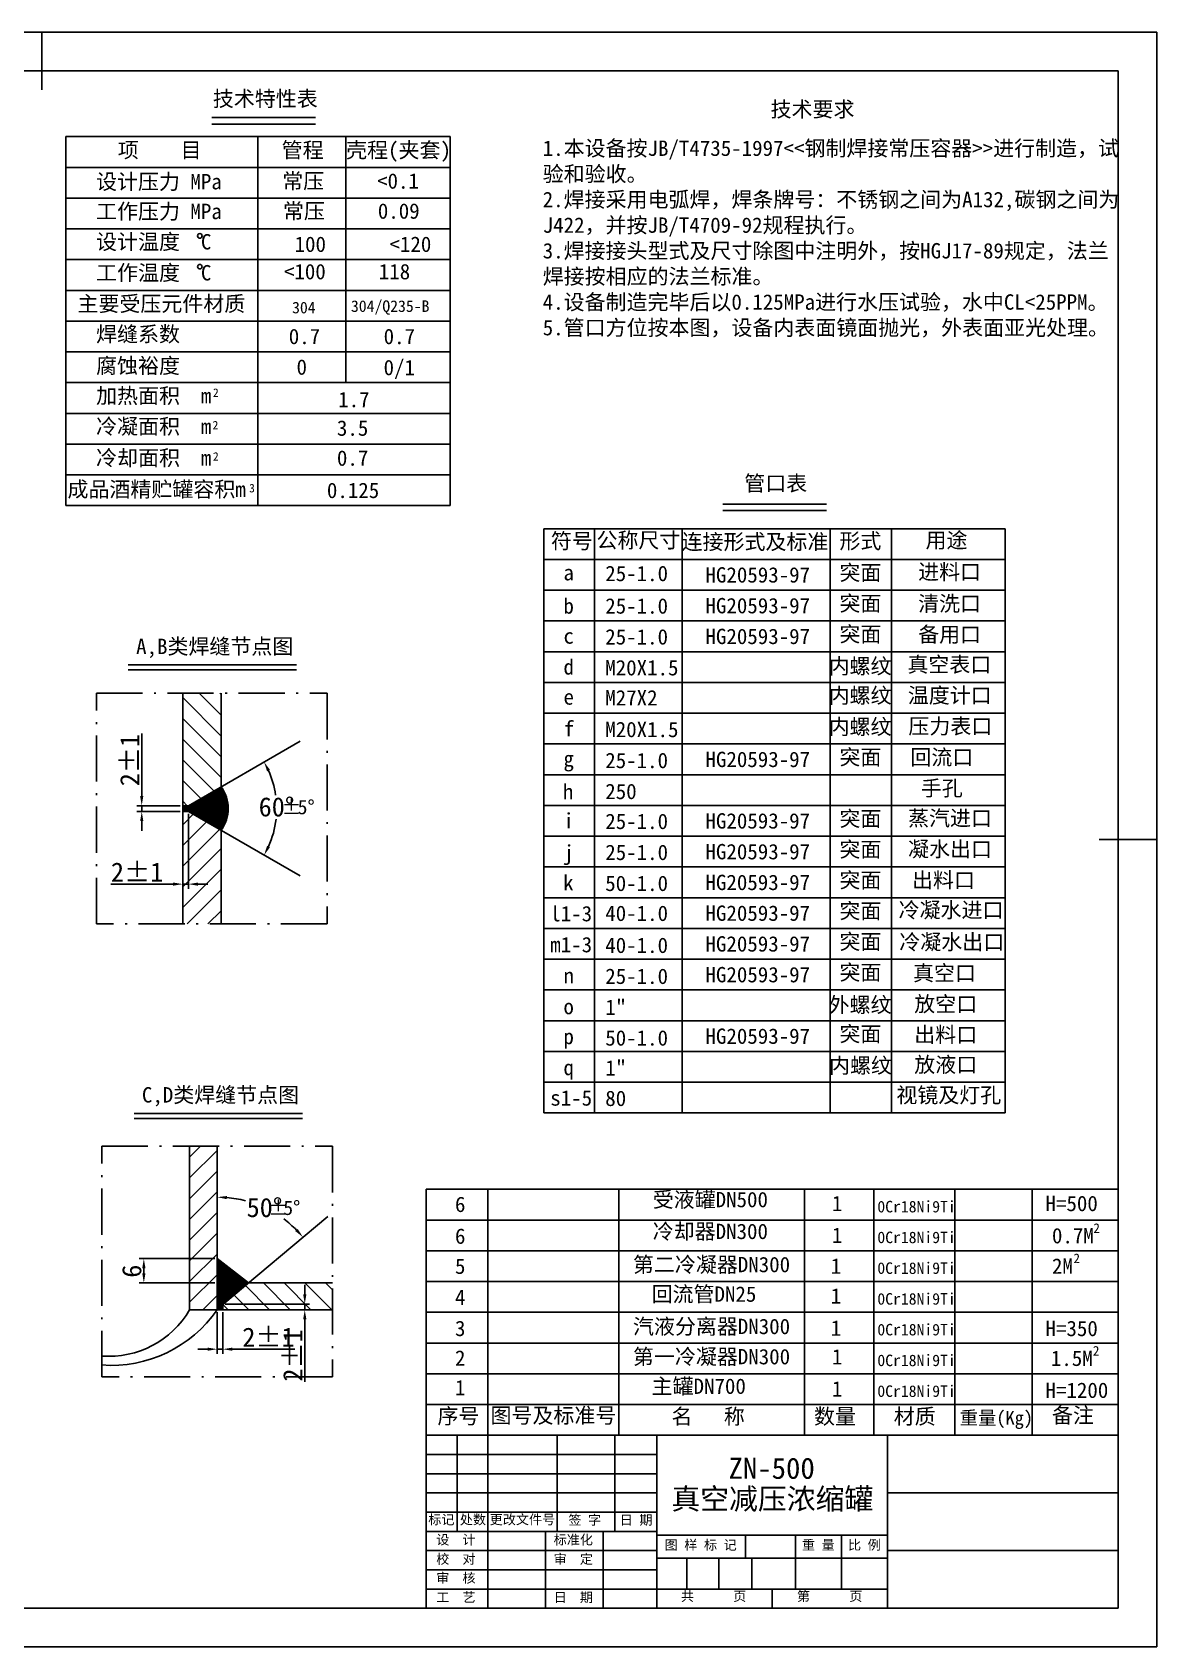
# Model space of a CAD drawing. Extents: x -115 to 475, y 65 to 485.
# Drawn here: x 182.7 to 475.2, y 64.8 to 484.8 of the extents above; entities that cross this region are included whole.
import ezdxf

# ---------------------------------------------------------------- set-up
doc = ezdxf.new("R2010")
doc.units = 0
doc.header["$MEASUREMENT"] = 0
doc.linetypes.add('ACAD_ISO10W100', pattern=[18.5, 12, -3, 0.5, -3])
doc.layers.get('0').update_dxf_attribs({"linetype": 'CONTINUOUS'})
doc.layers.get('DEFPOINTS').update_dxf_attribs({"linetype": 'CONTINUOUS'})
doc.layers.add('剖面', color=4, linetype='CONTINUOUS', lineweight=15)
doc.layers.add('文字', color=3, linetype='CONTINUOUS')
doc.layers.add('标注', color=6, linetype='CONTINUOUS')
doc.styles.get("Standard").update_dxf_attribs({"font": 'SIMFANG.TTF', "height": 5})
doc.dimstyles.get("Standard").update_dxf_attribs({"dimtxt": 0.18, "dimasz": 0.18, "dimexe": 0.18, "dimexo": 0.0625, "dimgap": 0.09, "dimtad": 0, "dimtih": 1, "dimtoh": 1, "dimdec": 4, "dimzin": 0, "dimdsep": 46, "dimtxsty": 'Standard', "dimcen": 0.09, "dimadec": 0, "dimazin": 0, "dimtfac": 1, "dimtdec": 4, "dimtofl": 0, "dimtmove": 0, "dimatfit": 3, "dimfxl": 0, "dimtolj": 1, "dimtzin": 0, "dimarcsym": 0})

# ---------------------------------------------------------------- blocks, each defined once
blk = doc.blocks.new('*D109')
at = {"layer": 'DEFPOINTS', "color": 0}
for p in [(211.14, 282.1), (221.8, 283.6), (221.8, 282.1)]:
    blk.add_point(p, dxfattribs=at)
at = {"layer": '标注', "color": 0, "lineweight": -2}
for p, q in [((211.14, 286.1), (211.14, 302.34)), ((221.18, 283.6), (209.89, 283.6)), ((221.18, 282.1), (209.89, 282.1)), ((211.14, 282.1), (211.14, 283.6)), ((211.14, 279.6), (211.14, 277.1))]:
    blk.add_line(p, q, dxfattribs=at)
at = {"layer": '标注', "color": 0}
for points in [[(210.73, 286.1), (211.56, 286.1), (211.14, 283.6)], [(210.73, 279.6), (211.56, 279.6), (211.14, 282.1)]]:
    blk.add_solid(points, dxfattribs=at)
at = {"layer": '标注', "color": 0, "insert": (208.02, 295.47), "char_height": 5, "attachment_point": 5, "rotation": 90}
blk.add_mtext('\\A1;\\f仿宋_GB2312|b0|i0|c134|p49;2%%p1', dxfattribs=at)
blk = doc.blocks.new('*D110')
at = {"layer": 'DEFPOINTS', "color": 0}
for p in [(252.36, 300.38), (223.29, 283.6), (223.29, 282.1), (245.86, 278.64), (252.36, 265.32)]:
    blk.add_point(p, dxfattribs=at)
at = {"layer": '标注', "color": 0, "lineweight": -2}
for start, end in [(8.3776, 24.0848), (335.9152, 353.5528)]:
    blk.add_arc((222, 282.85), 24.23, start, end, dxfattribs=at)
at = {"layer": '标注', "color": 0}
for points in [[(243.74, 292.55), (244.49, 292.93), (242.98, 294.96)], [(244.49, 272.77), (243.74, 273.15), (242.98, 270.74)]]:
    blk.add_solid(points, dxfattribs=at)
at = {"layer": '标注', "color": 0, "insert": (246.22, 283.26), "char_height": 5, "attachment_point": 5}
blk.add_mtext('\\A1;\\f仿宋_GB2312|b0|i0|c134|p49;60%%d', dxfattribs=at)
blk = doc.blocks.new('*D111')
at = {"layer": 'DEFPOINTS', "color": 0}
for p in [(221.8, 282.1), (223.3, 282.1), (221.8, 263.19)]:
    blk.add_point(p, dxfattribs=at)
at = {"layer": '标注', "color": 0, "lineweight": -2}
for p, q in [((221.8, 281.48), (221.8, 261.94)), ((223.3, 281.48), (223.3, 261.94)), ((219.3, 263.19), (203.07, 263.19)), ((223.3, 263.19), (221.8, 263.19)), ((225.8, 263.19), (228.3, 263.19))]:
    blk.add_line(p, q, dxfattribs=at)
at = {"layer": '标注', "color": 0}
for points in [[(219.3, 263.61), (219.3, 262.78), (221.8, 263.19)], [(225.8, 263.61), (225.8, 262.78), (223.3, 263.19)]]:
    blk.add_solid(points, dxfattribs=at)
at = {"layer": '标注', "color": 0, "insert": (209.93, 266.32), "char_height": 5, "attachment_point": 5}
blk.add_mtext('\\A1;\\f仿宋_GB2312|b0|i0|c134|p49;2%%p1', dxfattribs=at)
blk = doc.blocks.new('*D112')
at = {"layer": 'DEFPOINTS', "color": 0}
for p in [(230.79, 195.05), (271.6, 186.88), (246.79, 176.96), (230.79, 159.49), (232.55, 154.11)]:
    blk.add_point(p, dxfattribs=at)
at = {"layer": '标注', "color": 0, "lineweight": -2}
for start, end in [(75.4212, 85.0791), (44.9209, 53.5924)]:
    blk.add_arc((230.79, 152.64), 29.12, start, end, dxfattribs=at)
at = {"layer": '标注', "color": 0}
for points in [[(233.27, 181.23), (233.3, 182.06), (230.79, 181.75)], [(251.71, 173.48), (251.1, 172.92), (253.09, 171.35)]]:
    blk.add_solid(points, dxfattribs=at)
at = {"layer": '标注', "color": 0, "insert": (243.09, 179.03), "char_height": 5, "attachment_point": 5}
blk.add_mtext('\\A1;\\f仿宋_GB2312|b0|i0|c134|p49;50%%d', dxfattribs=at)
blk = doc.blocks.new('*D113')
at = {"layer": 'DEFPOINTS', "color": 0}
for p in [(230.75, 165.77), (211.69, 159.43), (230.75, 159.43)]:
    blk.add_point(p, dxfattribs=at)
at = {"layer": '标注', "color": 0, "lineweight": -2}
for p, q in [((230.12, 165.77), (210.44, 165.77)), ((211.69, 163.27), (211.69, 161.93)), ((230.12, 159.43), (210.44, 159.43))]:
    blk.add_line(p, q, dxfattribs=at)
at = {"layer": '标注', "color": 0}
for points in [[(211.28, 163.27), (212.11, 163.27), (211.69, 165.77)], [(211.28, 161.93), (212.11, 161.93), (211.69, 159.43)]]:
    blk.add_solid(points, dxfattribs=at)
at = {"layer": '标注', "color": 0, "insert": (208.57, 162.5), "char_height": 5, "attachment_point": 5, "rotation": 90}
blk.add_mtext('\\A1;\\f仿宋_GB2312|b0|i0|c134|p49;6', dxfattribs=at)
blk = doc.blocks.new('*D114')
at = {"layer": 'DEFPOINTS', "color": 0}
for p in [(230.75, 152.46), (232.25, 152.46), (232.25, 142.21)]:
    blk.add_point(p, dxfattribs=at)
at = {"layer": '标注', "color": 0, "lineweight": -2}
for p, q in [((230.75, 151.83), (230.75, 140.96)), ((232.25, 151.83), (232.25, 140.96)), ((228.25, 142.21), (225.75, 142.21)), ((230.75, 142.21), (232.25, 142.21)), ((234.75, 142.21), (250.98, 142.21))]:
    blk.add_line(p, q, dxfattribs=at)
at = {"layer": '标注', "color": 0}
for points in [[(228.25, 142.62), (228.25, 141.79), (230.75, 142.21)], [(234.75, 142.62), (234.75, 141.79), (232.25, 142.21)]]:
    blk.add_solid(points, dxfattribs=at)
at = {"layer": '标注', "color": 0, "insert": (244.11, 145.33), "char_height": 5, "attachment_point": 5}
blk.add_mtext('\\A1;\\f仿宋_GB2312|b0|i0|c134|p49;2%%p1', dxfattribs=at)
blk = doc.blocks.new('*D115')
at = {"layer": 'DEFPOINTS', "color": 0}
for p in [(232.25, 153.96), (232.25, 152.46), (253.55, 152.46)]:
    blk.add_point(p, dxfattribs=at)
at = {"layer": '标注', "color": 0, "lineweight": -2}
for p, q in [((253.55, 156.46), (253.55, 158.96)), ((232.87, 153.96), (254.8, 153.96)), ((232.87, 152.46), (254.8, 152.46)), ((253.55, 153.96), (253.55, 152.46)), ((253.55, 149.96), (253.55, 133.72))]:
    blk.add_line(p, q, dxfattribs=at)
at = {"layer": '标注', "color": 0}
for points in [[(253.14, 156.46), (253.97, 156.46), (253.55, 153.96)], [(253.14, 149.96), (253.97, 149.96), (253.55, 152.46)]]:
    blk.add_solid(points, dxfattribs=at)
at = {"layer": '标注', "color": 0, "insert": (250.43, 140.59), "char_height": 5, "attachment_point": 5, "rotation": 90}
blk.add_mtext('\\A1;\\f仿宋_GB2312|b0|i0|c134|p49;2%%p1', dxfattribs=at)

msp = doc.modelspace()

# ---------------------------------------------------------------- hatches: boundary and pattern name
h = msp.add_hatch()
h.set_pattern_fill('ANSI31', color=256, scale=0.01, angle=90, style=0)
h.set_pattern_definition([(135, (-191.731025, 149.95625), (-0.0224506403, -0.0224506403), [])])
h.paths.add_polyline_path([(231.7931, 288.50575), (223.29728, 283.60068), (221.80169, 283.60068), (221.80169, 282.85068), (221.80169, 282.10068), (223.29728, 282.10068), (231.7931, 277.19562, 0.325468898)])
h = msp.add_hatch()
h.set_pattern_fill('ANSI31', color=256, scale=0.01, style=0)
h.set_pattern_definition([(45, (-191.731025, 149.95625), (-0.0224506403, 0.0224506403), [])])
h.paths.add_polyline_path([(231.7931, 288.50575), (223.29728, 283.60068), (221.80169, 283.60068), (221.80169, 282.85068), (221.80169, 282.10068), (223.29728, 282.10068), (231.7931, 277.19562, 0.325468898)])
h = msp.add_hatch()
h.set_pattern_fill('ANSI31', color=256, scale=0.01, style=0)
h.set_pattern_definition([(45, (-191.095535, 190.043076), (-0.0224506403, 0.0224506403), [])])
h.paths.add_polyline_path([(230.74665, 165.7652), (230.74665, 159.42826), (238.91228, 159.42826)])
h.paths.add_polyline_path([(238.91228, 159.42826), (230.74665, 159.42826), (230.74665, 152.45762), (232.24665, 152.45762), (232.24665, 153.83513)])
h = msp.add_hatch()
h.set_pattern_fill('ANSI31', color=256, scale=0.01, angle=90, style=0)
h.set_pattern_definition([(135, (-191.095535, 190.043076), (-0.0224506403, -0.0224506403), [])])
h.paths.add_polyline_path([(230.74665, 165.7652), (230.74665, 159.42826), (238.91228, 159.42826)])
h.paths.add_polyline_path([(238.91228, 159.42826), (230.74665, 159.42826), (230.74665, 152.45762), (232.24665, 152.45762), (232.24665, 153.83513)])
at = {"layer": '剖面'}
h = msp.add_hatch(dxfattribs=at)
h.set_pattern_fill('ANSI31', color=256, scale=1.2, angle=90, style=0)
h.set_pattern_definition([(135, (-383.9882, 87.7235), (-2.694077, -2.694077), [])])
h.paths.add_polyline_path([(221.80169, 283.60068), (223.29728, 283.60068), (231.7931, 288.50575), (231.7931, 312.85068), (221.80169, 312.85068)])
h = msp.add_hatch(dxfattribs=at)
h.set_pattern_fill('ANSI31', color=256, scale=1.2, style=0)
h.set_pattern_definition([(45, (-383.9882, 87.7235), (-2.694077, 2.694077), [])])
h.paths.add_polyline_path([(231.7931, 277.19562), (223.29728, 282.10068), (221.80169, 282.10068), (221.80169, 281.35068), (221.80169, 252.85068), (231.7931, 252.85068)])
h = msp.add_hatch(dxfattribs=at)
h.set_pattern_fill('ANSI31', color=256, scale=1.2, style=0)
h.set_pattern_definition([(45, (-494.3906, -30.1348), (-2.694077, 2.694077), [])])
h.paths.add_polyline_path([(230.74665, 194.99236), (223.5895, 194.99236), (223.5895, 152.45762), (230.74665, 152.45762), (230.74665, 159.42826)])
h = msp.add_hatch(dxfattribs=at)
h.set_pattern_fill('ANSI31', color=256, scale=1.2, angle=90, style=0)
h.set_pattern_definition([(135, (-494.3906, -30.1348), (-2.694077, -2.694077), [])])
h.paths.add_polyline_path([(260.74665, 152.45762), (260.74665, 159.42826), (238.91228, 159.42826), (232.24665, 153.83513), (232.24665, 152.45762)])

# ---------------------------------------------------------------- linework, layer by layer
for p, q in [((475.1715, 484.80412), (-114.8285, 484.80412)), ((185.1715, 474.80412), (185.1715, 484.80412)), ((475.1715, 274.80412), (475.1715, 484.80412)), ((-94.8285, 474.80412), (465.1715, 474.80412)), ((185.1715, 474.80412), (185.1715, 469.80412)), ((465.1715, 474.80412), (465.1715, 74.80412)), ((375.76154, 362.07004), (362.2685, 362.07004)), ((375.76154, 362.07004), (389.25459, 362.07004)), ((375.76154, 360.37883), (362.2685, 360.37883)), ((375.76154, 360.37883), (389.25459, 360.37883)), ((315.76154, 355.65833), (435.76154, 355.65833)), ((315.76154, 203.65833), (315.76154, 355.65833)), ((315.76154, 355.65833), (315.76154, 347.65833)), ((315.76154, 355.65833), (331.76154, 355.65833)), ((328.92226, 355.65833), (328.92226, 203.65833)), ((331.76154, 355.65833), (334.76154, 355.65833)), ((331.76154, 355.65833), (361.76154, 355.65833)), ((351.76469, 355.65833), (351.76469, 203.65833)), ((390.22759, 203.65833), (390.22759, 355.65833)), ((391.76154, 355.65833), (393.76154, 355.65833)), ((393.76154, 355.65833), (411.76154, 355.65833)), ((406.16375, 355.65833), (406.16375, 203.65833)), ((435.76154, 355.65833), (435.76154, 203.65833)), ((315.76154, 347.65833), (435.76154, 347.65833)), ((315.76154, 339.65833), (435.76154, 339.65833)), ((315.76154, 331.65833), (435.76154, 331.65833)), ((315.76154, 323.65833), (435.76154, 323.65833)), ((207.63925, 320.21354), (251.41021, 320.21354)), ((207.63925, 318.90621), (251.41021, 318.90621)), ((315.76154, 315.65833), (435.76154, 315.65833)), ((221.80169, 312.85068), (221.80169, 252.85068)), ((231.7931, 312.85068), (231.7931, 288.50575)), ((315.76154, 307.65833), (435.76154, 307.65833)), ((435.76154, 299.65833), (315.76154, 299.65833)), ((315.76154, 299.65833), (435.76154, 299.65833)), ((361.76154, 299.65833), (391.76154, 299.65833)), ((315.76154, 291.65833), (435.76154, 291.65833)), ((221.80169, 282.85068), (221.80169, 284.35068)), ((221.80169, 282.85068), (221.80169, 283.60068)), ((221.80169, 283.60068), (223.30169, 283.60068)), ((221.80169, 282.85068), (221.80169, 281.35068)), ((223.30169, 282.10068), (221.80169, 282.10068)), ((315.76154, 283.65833), (435.76154, 283.65833)), ((231.7931, 277.19562), (231.7931, 252.85068)), ((315.76154, 275.65833), (435.76154, 275.65833)), ((465.1715, 274.80412), (460.1715, 274.80412)), ((465.1715, 274.80412), (475.1715, 274.80412)), ((475.1715, 64.80412), (475.1715, 274.80412)), ((315.76154, 267.65833), (435.76154, 267.65833)), ((315.76154, 259.65833), (435.76154, 259.65833)), ((315.76154, 251.65833), (435.76154, 251.65833)), ((315.76154, 243.65833), (435.76154, 243.65833)), ((315.76154, 235.65833), (435.76154, 235.65833)), ((315.76154, 227.65833), (435.76154, 227.65833)), ((315.76154, 219.65833), (435.76154, 219.65833)), ((315.76154, 211.65833), (435.76154, 211.65833)), ((209.15058, 203.54759), (252.92155, 203.54759)), ((209.15058, 202.24026), (252.92155, 202.24026)), ((315.76154, 203.65833), (435.76154, 203.65833)), ((223.5895, 194.99236), (223.5895, 152.45762)), ((230.74665, 194.99236), (230.74665, 159.42826)), ((285.1715, 119.80412), (285.1715, 183.80412)), ((285.1715, 183.80412), (465.1715, 183.80412)), ((301.1715, 119.80412), (301.1715, 183.80412)), ((335.22056, 119.80412), (335.22056, 183.80412)), ((383.55659, 120.10279), (383.55659, 183.80412)), ((401.60938, 119.80412), (401.60938, 183.80412)), ((422.67086, 119.80412), (422.67086, 183.80412)), ((442.81662, 119.80412), (442.81662, 183.80412)), ((285.1715, 175.80412), (465.1715, 175.80412)), ((238.91228, 159.42826), (230.74665, 165.7652)), ((285.1715, 167.80412), (465.1715, 167.80412)), ((285.1715, 159.80412), (465.1715, 159.80412)), ((230.74665, 159.42826), (260.74665, 159.42826)), ((230.74665, 159.42826), (230.74665, 152.45762)), ((223.5895, 152.45762), (260.74665, 152.45762)), ((230.74665, 152.45762), (232.24665, 152.45762)), ((232.24665, 152.45762), (232.24665, 153.95762)), ((285.1715, 151.80412), (465.1715, 151.80412)), ((285.1715, 143.80412), (465.1715, 143.80412)), ((285.1715, 135.80412), (465.1715, 135.80412)), ((285.1715, 127.80412), (465.1715, 127.80412)), ((285.1715, 74.80412), (285.1715, 119.80412)), ((285.1715, 119.80412), (465.1715, 119.80412)), ((285.1715, 119.80412), (285.1715, 114.80412)), ((285.1715, 119.80412), (465.1715, 119.80412)), ((293.1715, 94.80412), (293.1715, 119.80412)), ((301.1715, 74.80412), (301.1715, 119.80412)), ((319.1715, 94.80412), (319.1715, 119.80412)), ((319.1715, 119.80412), (334.1715, 119.80412)), ((334.1715, 119.80412), (334.1715, 94.80412)), ((345.1715, 74.80412), (345.1715, 119.80412)), ((405.1715, 74.80412), (405.1715, 119.80412)), ((405.1715, 119.80412), (405.1715, 104.80412)), ((405.1715, 119.80412), (405.1715, 93.80412)), ((285.1715, 114.80412), (345.1715, 114.80412)), ((345.1715, 114.80412), (345.1715, 109.80412)), ((345.1715, 109.80412), (285.1715, 109.80412)), ((285.1715, 104.80412), (345.1715, 104.80412)), ((405.1715, 104.80412), (465.1715, 104.80412)), ((465.1715, 104.80412), (465.1715, 89.80412)), ((345.1715, 99.80412), (285.1715, 99.80412)), ((285.1715, 94.80412), (345.1715, 94.80412)), ((285.1715, 94.80412), (292.6715, 94.80412)), ((285.1715, 94.80412), (293.1715, 94.80412)), ((301.1715, 94.80412), (319.1715, 94.80412)), ((316.1715, 74.80412), (316.1715, 94.80412)), ((316.1715, 94.80412), (331.1715, 94.80412)), ((331.1715, 94.80412), (331.1715, 74.80412)), ((405.1715, 93.80412), (345.1715, 93.80412)), ((345.1715, 93.80412), (345.1715, 87.80412)), ((345.1715, 93.80412), (368.1715, 93.80412)), ((368.1715, 93.80412), (368.1715, 87.80412)), ((381.1715, 87.80412), (381.1715, 93.80412)), ((405.1715, 93.80412), (393.1715, 93.80412)), ((393.1715, 93.80412), (393.1715, 87.80412)), ((345.1715, 89.80412), (285.1715, 89.80412)), ((465.1715, 89.80412), (405.1715, 89.80412)), ((285.1715, 84.80412), (345.1715, 84.80412)), ((345.1715, 87.80412), (405.1715, 87.80412)), ((352.93658, 87.80412), (352.93658, 79.80412)), ((361.23096, 87.80412), (361.23096, 79.80412)), ((369.81638, 87.80412), (369.81638, 79.80412)), ((393.1715, 87.80412), (381.1715, 87.80412)), ((381.1715, 87.80412), (381.1715, 79.80412)), ((393.1715, 87.80412), (393.1715, 79.80412)), ((405.1715, 87.80412), (397.1715, 87.80412)), ((405.1715, 87.80412), (405.1715, 79.80412)), ((345.1715, 79.80412), (285.1715, 79.80412)), ((405.1715, 79.80412), (345.1715, 79.80412)), ((375.1715, 79.80412), (375.1715, 74.80412)), ((465.1715, 74.80412), (-94.8285, 74.80412)), ((465.1715, 74.80412), (285.1715, 74.80412)), ((285.1715, 74.80412), (345.1715, 74.80412)), ((285.1715, 74.80412), (345.1715, 74.80412)), ((285.1715, 74.80412), (301.1715, 74.80412)), ((301.1715, 74.80412), (316.1715, 74.80412)), ((465.1715, 74.80412), (405.1715, 74.80412)), ((-114.8285, 64.80412), (475.1715, 64.80412))]:
    msp.add_line(p, q)
at = {"linetype": 'ACAD_ISO10W100'}
for p, q in [((199.33774, 252.85068), (199.33774, 312.85068)), ((199.33774, 312.85068), (259.33774, 312.85068)), ((259.33774, 312.85068), (259.33774, 252.85068)), ((259.33774, 252.85068), (199.33774, 252.85068)), ((200.74665, 134.99236), (200.74665, 194.99236)), ((200.74665, 194.99236), (260.74665, 194.99236)), ((260.74665, 194.99236), (260.74665, 134.99236)), ((260.74665, 134.99236), (200.74665, 134.99236))]:
    msp.add_line(p, q, dxfattribs=at)
for centre, radius, start, end in [((224.02581, 282.85068), 9.60784, 323.943085, 36.056915), ((202.56049, 164.66519), 24.31551, 265.7219958, 329.8643701), ((203.20446, 171.47128), 33.46777, 265.7885131, 325.3808728)]:
    msp.add_arc(centre, radius, start, end)
at = {"layer": '文字'}
for p, q in [((242.82649, 462.61593), (229.33345, 462.61593)), ((242.82649, 462.61593), (256.31953, 462.61593)), ((242.82649, 460.92472), (229.33345, 460.92472)), ((242.82649, 460.92472), (256.31953, 460.92472)), ((191.35904, 457.66973), (291.35904, 457.66973)), ((191.35904, 361.66973), (191.35904, 457.66973)), ((191.35904, 457.66973), (191.35904, 449.66973)), ((241.35904, 457.66973), (241.35904, 361.66973)), ((264.20408, 457.66973), (264.20408, 393.66973)), ((291.35904, 457.66973), (291.35904, 361.66973)), ((191.35904, 449.66973), (291.35904, 449.66973)), ((191.35904, 441.66973), (291.35904, 441.66973)), ((191.35904, 433.66973), (291.35904, 433.66973)), ((191.35904, 425.66973), (291.35904, 425.66973)), ((191.35904, 417.66973), (291.35904, 417.66973)), ((191.35904, 409.66973), (291.35904, 409.66973)), ((191.35904, 401.66973), (291.35904, 401.66973)), ((191.35904, 393.66973), (291.35904, 393.66973)), ((291.35904, 385.66973), (191.35904, 385.66973)), ((191.35904, 377.66973), (291.35904, 377.66973)), ((191.35904, 369.66973), (291.35904, 369.66973)), ((191.35904, 361.66973), (291.35904, 361.66973))]:
    msp.add_line(p, q, dxfattribs=at)
for centre in [(226.25887, 431.8385), (226.25887, 423.82782)]:
    msp.add_circle(centre, 0.6008, dxfattribs=at)
at = {"layer": '标注'}
for p, q in [((223.29346, 283.59848), (252.36098, 300.38062)), ((223.29346, 282.10289), (252.36098, 265.32075)), ((232.24665, 153.83513), (259.50911, 176.71104))]:
    msp.add_line(p, q, dxfattribs=at)

# ---------------------------------------------------------------- texts
at = {"attachment_point": 1}
for s, insert, char_height, width in [('\\f仿宋_GB2312|b0|i0|c134|p49;管口表', (367.87418, 369.48169), 4, 50), ('\\f仿宋_GB2312|b0|i0|c134|p49;符号', (317.58866, 354.4722), 4, 20.1052), ('\\f仿宋_GB2312|b0|i0|c134|p49;公称尺寸', (329.43527, 354.68361), 4, 37.8824), ('\\f仿宋_GB2312|b0|i0|c134|p49;连接形式及标准', (351.56871, 354.2608), 4, 50), ('\\f仿宋_GB2312|b0|i0|c134|p49;形式', (392.62557, 354.4722), 4, 28.1472), ('\\f仿宋_GB2312|b0|i0|c134|p49;用途', (415.02073, 354.68361), 4, 23.7029), ('\\f仿宋_GB2312|b0|i0|c134|p49;a', (320.84635, 346.22756), 4, 20.1052), ('\\f仿宋_GB2312|b0|i0|c134|p49;25-1.0', (331.72042, 346.01616), 4, 37.8824), ('{\\fFangSong_GB2312|b0|i0|c134|p49;HG20593-97}', (357.79434, 345.64491), 4, 50), ('{\\fFangSong_GB2312|b0|i0|c134|p49;突面}', (392.62557, 346.22756), 4, 28.1472), ('\\f仿宋_GB2312|b0|i0|c134|p49;进料口', (413.11603, 346.43896), 4, 23.7029), ('\\f仿宋_GB2312|b0|i0|c134|p49;b', (320.84635, 337.56011), 4, 20.1052), ('\\f仿宋_GB2312|b0|i0|c134|p49;25-1.0', (331.72042, 337.56011), 4, 37.8824), ('{\\fFangSong_GB2312|b0|i0|c134|p49;HG20593-97}', (357.79434, 337.64491), 4, 50), ('{\\fFangSong_GB2312|b0|i0|c134|p49;突面}', (392.62557, 338.22756), 4, 28.1472), ('\\f仿宋_GB2312|b0|i0|c134|p49;清洗口', (413.11603, 338.19431), 4, 23.7029), ('\\f仿宋_GB2312|b0|i0|c134|p49;A,B类焊缝节点图', (209.67511, 327.04071), 4, 50.4602), ('\\f仿宋_GB2312|b0|i0|c134|p49;c', (320.84635, 329.73827), 4, 20.1052), ('\\f仿宋_GB2312|b0|i0|c134|p49;25-1.0', (331.72042, 329.52687), 4, 37.8824), ('{\\fFangSong_GB2312|b0|i0|c134|p49;HG20593-97}', (357.79434, 329.64491), 4, 50), ('{\\fFangSong_GB2312|b0|i0|c134|p49;突面}', (392.62557, 330.22756), 4, 28.1472), ('\\f仿宋_GB2312|b0|i0|c134|p49;备用口', (413.11603, 330.16107), 4, 23.7029), ('\\f仿宋_GB2312|b0|i0|c134|p49;d', (320.84635, 321.70502), 4, 20.1052), ('\\f仿宋_GB2312|b0|i0|c134|p49;M20X1.5', (331.72042, 321.49362), 4, 37.8824), ('\\f仿宋_GB2312|b0|i0|c134|p49;内螺纹', (389.81295, 321.91642), 4, 28.1472), ('\\f仿宋_GB2312|b0|i0|c134|p49;真空表口', (410.31376, 322.33923), 4, 23.7029), ('\\f仿宋_GB2312|b0|i0|c134|p49;e', (320.84635, 313.88318), 4, 20.1052), ('\\f仿宋_GB2312|b0|i0|c134|p49;M27X2', (331.72042, 313.67178), 4, 37.8824), ('\\f仿宋_GB2312|b0|i0|c134|p49;内螺纹', (389.81295, 314.28223), 4, 28.1472), ('\\f仿宋_GB2312|b0|i0|c134|p49;温度计口', (410.42612, 314.30598), 4, 23.7029), ('\\f仿宋_GB2312|b0|i0|c134|p49;内螺纹', (389.81295, 306.13909), 4, 28.1472), ('\\f仿宋_GB2312|b0|i0|c134|p49;压力表口', (410.57582, 306.27274), 4, 23.7029), ('\\f仿宋_GB2312|b0|i0|c134|p49;f', (320.91657, 305.63854), 4, 20.1052), ('\\f仿宋_GB2312|b0|i0|c134|p49;M20X1.5', (331.72042, 305.42713), 4, 37.8824), ('{\\fFangSong_GB2312|b0|i0|c134|p49;突面}', (392.62557, 298.22756), 4, 28.1472), ('\\f仿宋_GB2312|b0|i0|c134|p49;回流口', (411.08533, 298.21368), 4, 23.7029), ('\\f仿宋_GB2312|b0|i0|c134|p49;g', (320.84635, 297.8082), 4, 20.1052), ('\\f仿宋_GB2312|b0|i0|c134|p49;25-1.0', (331.72042, 297.36808), 4, 37.8824), ('{\\fFangSong_GB2312|b0|i0|c134|p49;HG20593-97}', (357.79434, 297.64491), 4, 50), ('\\f仿宋_GB2312|b0|i0|c134|p49;手孔', (413.80439, 290.15463), 4, 50), ('\\f仿宋_GB2312|b0|i0|c134|p49;h', (320.68564, 289.21187), 4, 20.1052), ('\\f仿宋_GB2312|b0|i0|c134|p49;250', (331.72042, 289.30902), 4, 37.8824), ('\\f仿宋_GB2312|b0|i0|c134|p49;i', (320.84635, 281.69008), 4, 20.1052), ('\\f仿宋_GB2312|b0|i0|c134|p49;25-1.0', (331.72042, 281.5186), 4, 37.8824), ('{\\fFangSong_GB2312|b0|i0|c134|p49;HG20593-97}', (357.79434, 281.64491), 4, 50), ('{\\fFangSong_GB2312|b0|i0|c134|p49;突面}', (392.62557, 282.22756), 4, 28.1472), ('\\f仿宋_GB2312|b0|i0|c134|p49;蒸汽进口', (410.4926, 282.3642), 4, 80), ('\\f仿宋_GB2312|b0|i0|c134|p49;j', (320.84635, 273.36239), 4, 20.1052), ('\\f仿宋_GB2312|b0|i0|c134|p49;25-1.0', (331.72042, 273.45954), 4, 37.8824), ('{\\fFangSong_GB2312|b0|i0|c134|p49;HG20593-97}', (357.79434, 273.64491), 4, 50), ('{\\fFangSong_GB2312|b0|i0|c134|p49;突面}', (392.62557, 274.22756), 4, 28.1472), ('\\f仿宋_GB2312|b0|i0|c134|p49;凝水出口', (410.4926, 274.30515), 4, 50), ('\\f仿宋_GB2312|b0|i0|c134|p49;k', (320.7432, 265.57197), 4, 20.1052), ('\\f仿宋_GB2312|b0|i0|c134|p49;50-1.0', (331.72042, 265.40048), 4, 37.8824), ('{\\fFangSong_GB2312|b0|i0|c134|p49;HG20593-97}', (357.79434, 265.64491), 4, 50), ('{\\fFangSong_GB2312|b0|i0|c134|p49;突面}', (392.62557, 266.22756), 4, 28.1472), ('\\f仿宋_GB2312|b0|i0|c134|p49;出料口', (411.51161, 266.24609), 4, 50), ('\\f仿宋_GB2312|b0|i0|c134|p49;l1-3', (317.41509, 257.51291), 4, 20.1052), ('\\f仿宋_GB2312|b0|i0|c134|p49;40-1.0', (331.72042, 257.61006), 4, 37.8824), ('{\\fFangSong_GB2312|b0|i0|c134|p49;HG20593-97}', (357.79434, 257.64491), 4, 50), ('{\\fFangSong_GB2312|b0|i0|c134|p49;突面}', (392.62557, 258.22756), 4, 28.1472), ('\\f仿宋_GB2312|b0|i0|c134|p49;冷凝水进口', (408.02553, 258.45567), 4, 50), ('\\f仿宋_GB2312|b0|i0|c134|p49;m1-3', (317.41509, 249.45386), 4, 20.1052), ('\\f仿宋_GB2312|b0|i0|c134|p49;40-1.0', (331.72042, 249.28237), 4, 37.8824), ('{\\fFangSong_GB2312|b0|i0|c134|p49;HG20593-97}', (357.79434, 249.64491), 4, 50), ('{\\fFangSong_GB2312|b0|i0|c134|p49;突面}', (392.62557, 250.22756), 4, 28.1472), ('\\f仿宋_GB2312|b0|i0|c134|p49;冷凝水出口', (408.214, 250.12798), 4, 50), ('\\f仿宋_GB2312|b0|i0|c134|p49;n', (320.84635, 241.3948), 4, 20.1052), ('\\f仿宋_GB2312|b0|i0|c134|p49;25-1.0', (331.72042, 241.22331), 4, 37.8824), ('{\\fFangSong_GB2312|b0|i0|c134|p49;HG20593-97}', (357.79434, 241.64491), 4, 50), ('{\\fFangSong_GB2312|b0|i0|c134|p49;突面}', (392.62557, 242.22756), 4, 28.1472), ('\\f仿宋_GB2312|b0|i0|c134|p49;真空口', (411.78054, 242.06892), 4, 50), ('\\f仿宋_GB2312|b0|i0|c134|p49;o', (320.84635, 233.33574), 4, 20.1052), ('\\f仿宋_GB2312|b0|i0|c134|p49;1"', (331.72042, 233.16426), 4, 37.8824), ('\\f仿宋_GB2312|b0|i0|c134|p49;外螺纹', (389.82329, 233.79846), 4, 28.1472), ('\\f仿宋_GB2312|b0|i0|c134|p49;放空口', (412.10311, 234.00986), 4, 23.7029), ('{\\fFangSong_GB2312|b0|i0|c134|p49;突面}', (392.62557, 226.22756), 4, 28.1472), ('\\f仿宋_GB2312|b0|i0|c134|p49;p', (320.84635, 225.54532), 4, 20.1052), ('\\f仿宋_GB2312|b0|i0|c134|p49;50-1.0', (331.72042, 225.18019), 4, 37.8824), ('{\\fFangSong_GB2312|b0|i0|c134|p49;HG20593-97}', (357.79434, 225.64491), 4, 50), ('\\f仿宋_GB2312|b0|i0|c134|p49;出料口', (412.10311, 226.02579), 4, 23.7029), ('\\f仿宋_GB2312|b0|i0|c134|p49;内螺纹', (389.92958, 218.02397), 4, 28.1472), ('\\f仿宋_GB2312|b0|i0|c134|p49;放液口', (412.10311, 218.23537), 4, 23.7029), ('\\f仿宋_GB2312|b0|i0|c134|p49;q', (320.84635, 217.48626), 4, 20.1052), ('\\f仿宋_GB2312|b0|i0|c134|p49;1"', (331.72042, 217.38976), 4, 37.8824), ('\\f仿宋_GB2312|b0|i0|c134|p49;C,D类焊缝节点图', (211.18644, 210.37476), 4, 50.4602), ('\\f仿宋_GB2312|b0|i0|c134|p49;视镜及灯孔', (407.44639, 210.31397), 4, 50), ('\\f仿宋_GB2312|b0|i0|c134|p49;s1-5', (317.41509, 209.56487), 4, 20.1052), ('\\f仿宋_GB2312|b0|i0|c134|p49;80', (331.72042, 209.46837), 4, 37.8824), ('\\f仿宋_GB2312|b0|i0|c134|p49;6', (292.6288, 181.89422), 4, 12.5701), ('\\f仿宋_GB2312|b0|i0|c134|p49;受液罐DN500', (344.0698, 183.12839), 4, 57.1942), ('\\f仿宋_GB2312|b0|i0|c134|p49;1', (390.67852, 182.11474), 4, 24.5118), ('\\f仿宋_GB2312|b0|i0|c134|p49;0Cr18Ni9Ti', (402.49572, 180.79456), 3, 30), ('\\f仿宋_GB2312|b0|i0|c134|p49;H=500', (446.24746, 182.12066), 4, 24.5118), ('\\f仿宋_GB2312|b0|i0|c134|p49;6', (292.6288, 173.61818), 4, 12.5701), ('\\f仿宋_GB2312|b0|i0|c134|p49;冷却器DN300', (344.0698, 174.85236), 4, 57.1942), ('\\f仿宋_GB2312|b0|i0|c134|p49;1', (390.67852, 173.83871), 4, 24.5118), ('\\f仿宋_GB2312|b0|i0|c134|p49;0Cr18Ni9Ti', (402.49572, 172.79456), 3, 30), ('\\f仿宋_GB2312|b0|i0|c134|p49;0.7M', (447.92775, 173.73986), 4, 24.5118), ('\\f仿宋_GB2312|b0|i0|c134|p49;2', (458.69924, 174.94281), 2.5, 5.0539), ('\\f仿宋_GB2312|b0|i0|c134|p49;5', (292.6288, 165.79332), 4, 12.5701), ('\\f仿宋_GB2312|b0|i0|c134|p49;第二冷凝器DN300', (338.9244, 166.22859), 4, 57.1942), ('\\f仿宋_GB2312|b0|i0|c134|p49;1', (390.37952, 165.82757), 4, 24.5118), ('\\f仿宋_GB2312|b0|i0|c134|p49;0Cr18Ni9Ti', (402.49572, 164.79456), 3, 30), ('\\f仿宋_GB2312|b0|i0|c134|p49;2M', (447.92775, 165.82536), 4, 24.5118), ('\\f仿宋_GB2312|b0|i0|c134|p49;2', (453.51515, 167.08643), 2.5, 5.0539), ('\\f仿宋_GB2312|b0|i0|c134|p49;4', (292.6288, 157.70295), 4, 12.5701), ('\\f仿宋_GB2312|b0|i0|c134|p49;回流管DN25', (343.77837, 158.54012), 4, 57.1942), ('\\f仿宋_GB2312|b0|i0|c134|p49;1', (390.37952, 158.06218), 4, 24.5118), ('\\f仿宋_GB2312|b0|i0|c134|p49;0Cr18Ni9Ti', (402.49572, 156.79456), 3, 30), ('\\f仿宋_GB2312|b0|i0|c134|p49;3', (292.6288, 149.61258), 4, 12.5701), ('\\f仿宋_GB2312|b0|i0|c134|p49;汽液分离器DN300', (338.9244, 150.12399), 4, 57.1942), ('\\f仿宋_GB2312|b0|i0|c134|p49;1', (390.37952, 149.69946), 4, 24.5118), ('\\f仿宋_GB2312|b0|i0|c134|p49;0Cr18Ni9Ti', (402.49572, 148.79456), 3, 30), ('\\f仿宋_GB2312|b0|i0|c134|p49;H=350', (446.24746, 149.60141), 4, 24.5118), ('\\f仿宋_GB2312|b0|i0|c134|p49;第一冷凝器DN300', (338.9244, 142.26654), 4, 57.1942), ('\\f仿宋_GB2312|b0|i0|c134|p49;2', (458.56854, 143.04198), 2.5, 5.0539), ('\\f仿宋_GB2312|b0|i0|c134|p49;2', (292.6288, 141.90144), 4, 12.5701), ('\\f仿宋_GB2312|b0|i0|c134|p49;1', (390.67852, 142.23274), 4, 24.5118), ('\\f仿宋_GB2312|b0|i0|c134|p49;0Cr18Ni9Ti', (402.49572, 140.79456), 3, 30), ('\\f仿宋_GB2312|b0|i0|c134|p49;1.5M', (447.64168, 141.8468), 4, 24.5118), ('\\f仿宋_GB2312|b0|i0|c134|p49;主罐DN700', (343.77837, 134.57807), 4, 57.1942), ('\\f仿宋_GB2312|b0|i0|c134|p49;1', (292.6288, 134.19031), 4, 12.5701), ('\\f仿宋_GB2312|b0|i0|c134|p49;1', (390.67852, 133.89498), 4, 24.5118), ('\\f仿宋_GB2312|b0|i0|c134|p49;0Cr18Ni9Ti', (402.49572, 132.79456), 3, 30), ('\\f仿宋_GB2312|b0|i0|c134|p49;H=1200', (446.24746, 133.52435), 4, 24.5118), ('\\f仿宋_GB2312|b0|i0|c134|p49;序号', (288.07723, 126.81888), 4, 18.1895), ('\\f仿宋_GB2312|b0|i0|c134|p49;图号及标准号', (301.87092, 126.97029), 4, 33.0442), ('\\f仿宋_GB2312|b0|i0|c134|p49;名   称', (348.93784, 126.72062), 4, 57.1942), ('\\f仿宋_GB2312|b0|i0|c134|p49;数量', (386.01977, 126.72062), 4, 24.5118), ('\\f仿宋_GB2312|b0|i0|c134|p49;材质', (406.76052, 126.72062), 4, 22.312), ('\\f仿宋_GB2312|b0|i0|c134|p49;重量(Kg)', (423.9133, 126.0928), 3.5, 50), ('\\f仿宋_GB2312|b0|i0|c134|p49;备注', (447.92775, 127.03453), 4, 24.5118), ('\\f仿宋_GB2312|b0|i0|c134|p49;ZN-500', (363.77816, 113.98128), 5.5, 50), ('{\\fFangSong_GB2312|b0|i0|c134|p49;真空减压浓缩罐}', (348.92414, 106.03139), 5.5, 80), ('\\f仿宋_GB2312|b0|i0|c134|p49;标记', (285.67864, 99.12643), 2.5, 21.124), ('\\f仿宋_GB2312|b0|i0|c134|p49;处数', (293.88711, 99.12643), 2.5, 21.124), ('\\f仿宋_GB2312|b0|i0|c134|p49;更改文件号', (301.65813, 99.14895), 2.5, 22.1091), ('\\f仿宋_GB2312|b0|i0|c134|p49;签 字', (322.12547, 99.03962), 2.5, 20.4673), ('\\f仿宋_GB2312|b0|i0|c134|p49;日 期', (335.47849, 99.03962), 2.5, 20.4673), ('\\f仿宋_GB2312|b0|i0|c134|p49;设  计', (287.75785, 93.90106), 2.5, 20.4673), ('\\f仿宋_GB2312|b0|i0|c134|p49;标准化', (318.29468, 93.90106), 2.5, 20.4673), ('\\f仿宋_GB2312|b0|i0|c134|p49;图 样 标 记', (347.17713, 92.53434), 2.5, 30), ('\\f仿宋_GB2312|b0|i0|c134|p49;重 量', (382.87503, 92.53063), 2.5, 17.7917), ('\\f仿宋_GB2312|b0|i0|c134|p49;比 例', (394.87656, 92.53063), 2.5, 17.7917), ('\\f仿宋_GB2312|b0|i0|c134|p49;校  对', (287.75785, 88.87184), 2.5, 20.4673), ('\\f仿宋_GB2312|b0|i0|c134|p49;审  定', (318.29468, 88.87184), 2.5, 20.4673), ('\\f仿宋_GB2312|b0|i0|c134|p49;审  核', (287.75785, 83.95195), 2.5, 20.4673), ('\\f仿宋_GB2312|b0|i0|c134|p49;工  艺', (287.75785, 78.92272), 2.5, 20.4673), ('\\f仿宋_GB2312|b0|i0|c134|p49;日  期', (318.29468, 78.92272), 2.5, 20.4673), ('\\f仿宋_GB2312|b0|i0|c134|p49;共      页', (351.39318, 79.18396), 2.5, 35.5795), ('\\f仿宋_GB2312|b0|i0|c134|p49;第      页', (381.58184, 79.18396), 2.5, 35.5795)]:
    msp.add_mtext(s, dxfattribs=dict(at, insert=insert, char_height=char_height, width=width))
at = {"layer": '文字', "attachment_point": 1}
for s, insert, char_height, width in [('\\f仿宋_GB2312|b0|i0|c134|p49;技术特性表', (229.64338, 469.52377), 4, 50), ('\\f仿宋_GB2312|b0|i0|c134|p49;技术要求', (374.72172, 466.79332), 4, 120.3425), ('\\f仿宋_GB2312|b0|i0|c134|p49;项    目', (204.9127, 456.16983), 4, 30), ('\\f仿宋_GB2312|b0|i0|c134|p49;管程', (247.54323, 456.16983), 4, 30), ('\\f仿宋_GB2312|b0|i0|c134|p49;壳程(夹套)', (264.31289, 456.16983), 4, 30), ('\\f仿宋_GB2312|b0|i0|c134|p49;1.本设备按JB/T4735-1997<<钢制焊接常压容器>>进行制造，试验和验收。\\P2.焊接采用电弧焊，焊条牌号：不锈钢之间为A132,碳钢之间为J422，并按JB/T4709-92规程执行。\\P3.焊接接头型式及尺寸除图中注明外，按HGJ17-89规定，法兰焊接按相应的法兰标准。\\P4.设备制造完毕后以0.125MPa进行水压试验，水中CL<25PPM。\\P5.管口方位按本图，设备内表面镜面抛光，外表面亚光处理。', (315.45095, 456.64243), 4, 150), ('\\f仿宋_GB2312|b0|i0|c134|p49;设计压力 MPa', (199.26369, 447.94744), 4, 50), ('\\f仿宋_GB2312|b0|i0|c134|p49;常压', (247.68197, 448.11581), 4, 30), ('\\f仿宋_GB2312|b0|i0|c134|p49;<0.1', (272.36317, 448.11581), 4, 30), ('\\f仿宋_GB2312|b0|i0|c134|p49;工作压力 MPa', (199.26369, 440.20871), 4, 50), ('\\f仿宋_GB2312|b0|i0|c134|p49;常压', (247.87709, 440.30342), 4, 30), ('\\f仿宋_GB2312|b0|i0|c134|p49;0.09', (272.55828, 440.30342), 4, 30), ('\\f仿宋_GB2312|b0|i0|c134|p49;设计温度  C', (199.26369, 432.30877), 4, 50), ('\\f仿宋_GB2312|b0|i0|c134|p49;100', (250.90323, 431.66506), 4, 30), ('\\f仿宋_GB2312|b0|i0|c134|p49;<120', (275.58443, 431.66506), 4, 30), ('\\f仿宋_GB2312|b0|i0|c134|p49;工作温度  C', (199.26369, 424.2476), 4, 50), ('\\f仿宋_GB2312|b0|i0|c134|p49;<100', (248.12927, 424.53811), 4, 30), ('\\f仿宋_GB2312|b0|i0|c134|p49;118', (272.81046, 424.53811), 4, 30), ('\\f仿宋_GB2312|b0|i0|c134|p49;主要受压元件材质', (194.42168, 416.18643), 4, 50), ('{\\fFangSong_GB2312|b0|i0|c134|p49;304}', (250.25196, 414.69051), 3, 30), ('{\\fFangSong_GB2312|b0|i0|c134|p49;304/Q235-B}', (265.57081, 415.06134), 3, 30), ('\\f仿宋_GB2312|b0|i0|c134|p49;焊缝系数', (199.26369, 408.28648), 4, 50), ('\\f仿宋_GB2312|b0|i0|c134|p49;0.7', (249.39016, 407.67437), 4, 30), ('\\f仿宋_GB2312|b0|i0|c134|p49;0.7', (274.07136, 407.67437), 4, 30), ('\\f仿宋_GB2312|b0|i0|c134|p49;腐蚀裕度', (199.26369, 400.06408), 4, 50), ('\\f仿宋_GB2312|b0|i0|c134|p49;0', (251.40759, 399.71323), 4, 30), ('\\f仿宋_GB2312|b0|i0|c134|p49;0/1', (274.05127, 399.59346), 4, 30), ('\\f仿宋_GB2312|b0|i0|c134|p49;加热面积  m', (199.26369, 392.24584), 4, 50), ('\\f仿宋_GB2312|b0|i0|c134|p49;2', (229.66629, 392.1603), 2.2, 3.8093), ('\\f仿宋_GB2312|b0|i0|c134|p49;1.7', (262.25021, 391.26844), 4, 30), ('\\f仿宋_GB2312|b0|i0|c134|p49;冷凝面积  m', (199.26369, 384.26525), 4, 50), ('\\f仿宋_GB2312|b0|i0|c134|p49;2', (229.56175, 383.70243), 2.2, 3.8093), ('\\f仿宋_GB2312|b0|i0|c134|p49;3.5', (261.9158, 383.83869), 4, 30), ('\\f仿宋_GB2312|b0|i0|c134|p49;冷却面积  m', (199.26369, 376.09253), 4, 50), ('\\f仿宋_GB2312|b0|i0|c134|p49;2', (229.66628, 375.55782), 2.2, 3.8093), ('\\f仿宋_GB2312|b0|i0|c134|p49;0.7', (261.9158, 376.03745), 4, 30), ('\\f仿宋_GB2312|b0|i0|c134|p49;成品酒精贮罐容积m', (191.82578, 367.91981), 4, 80), ('\\f仿宋_GB2312|b0|i0|c134|p49;3', (239.07423, 367.30879), 2.2, 3.8093), ('\\f仿宋_GB2312|b0|i0|c134|p49;0.125', (259.30818, 367.62928), 4, 30)]:
    msp.add_mtext(s, dxfattribs=dict(at, insert=insert, char_height=char_height, width=width))
at = {"layer": '标注', "char_height": 3.75, "attachment_point": 1}
for s, insert, width in [('\\f仿宋_GB2312|b0|i0|c134|p49;%%p', (247.53806, 285.11891), 7.0233), ('\\f仿宋_GB2312|b0|i0|c134|p49;5%%d', (251.70818, 285.11891), 8.1207), ('\\f仿宋_GB2312|b0|i0|c134|p49;%%p', (244.10144, 180.86994), 7.82415), ('\\f仿宋_GB2312|b0|i0|c134|p49;5%%d', (247.9598, 180.86723), 8.67)]:
    msp.add_mtext(s, dxfattribs=dict(at, insert=insert, width=width))

# ---------------------------------------------------------------- dimensions: what is measured, and where the dimension line sits
at = {"layer": '标注'}
for base, p1, p2, text, picture, middle in [((211.14364, 282.10068), (221.80169, 283.60068), (221.80169, 282.10068), '\\f仿宋_GB2312|b0|i0|c134|p49;2%%p1', '*D109', (211.14364, 295.46893)), ((211.69305, 159.42826), (230.74665, 165.7652), (230.74665, 159.42826), '\\f仿宋_GB2312|b0|i0|c134|p49;6', '*D113', (211.69305, 162.49657)), ((253.55442, 152.45762), (232.24665, 153.95762), (232.24665, 152.45762), '\\f仿宋_GB2312|b0|i0|c134|p49;2%%p1', '*D115', (253.55442, 140.58938))]:
    dim = msp.add_linear_dim(base=base, p1=p1, p2=p2, angle=90, text=text, dimstyle='Standard', override={"dimtxt": 3.5, "dimasz": 2.5, "dimexe": 1.25, "dimexo": 0.625, "dimgap": 0.625, "dimtad": 1, "dimtih": 0, "dimtoh": 0, "dimzin": 8, "dimlunit": 6, "dimcen": 2.5, "dimtofl": 1}, dxfattribs=at)
    dim.commit()
    dim.dimension.update_dxf_attribs({"geometry": picture, "text_midpoint": middle, "dimtype": 160})
dim = msp.add_angular_dim_2l(base=(245.85651, 278.64383), line1=((223.29346, 282.10289), (252.36098, 265.32075)), line2=((223.29346, 283.59848), (252.36098, 300.38062)), text='\\f仿宋_GB2312|b0|i0|c134|p49;60%%d', dimstyle='Standard', override={"dimtxt": 3.5, "dimasz": 2.5, "dimexe": 1.25, "dimexo": 0.625, "dimgap": 0.625, "dimtad": 1, "dimzin": 8, "dimcen": 2.5, "dimadec": 4, "dimazin": 2, "dimtofl": 1}, dxfattribs=at)
dim.commit()
dim.dimension.update_dxf_attribs({"geometry": '*D110', "text_midpoint": (246.22118, 283.25538), "dimtype": 162})
dim = msp.add_linear_dim(base=(221.80169, 263.19497), p1=(223.29728, 282.10068), p2=(221.80169, 282.10068), text='\\f仿宋_GB2312|b0|i0|c134|p49;2%%p1', dimstyle='Standard', override={"dimtxt": 3.5, "dimasz": 2.5, "dimexe": 1.25, "dimexo": 0.625, "dimgap": 0.625, "dimtad": 1, "dimtih": 0, "dimtoh": 0, "dimzin": 8, "dimlunit": 6, "dimcen": 2.5, "dimtofl": 1}, dxfattribs=at)
dim.commit()
dim.dimension.update_dxf_attribs({"geometry": '*D111', "text_midpoint": (209.93344, 266.31997)})
dim = msp.add_angular_dim_2l(base=(246.78931, 176.9643), line1=((230.78908, 195.05301), (230.78908, 159.48891)), line2=((232.54689, 154.11211), (271.5964, 186.87854)), text='\\f仿宋_GB2312|b0|i0|c134|p49;50%%d', dimstyle='Standard', override={"dimtxt": 3.5, "dimasz": 2.5, "dimexe": 1.25, "dimexo": 0.625, "dimgap": 0.625, "dimtad": 1, "dimzin": 8, "dimcen": 2.5, "dimadec": 4, "dimazin": 2, "dimtofl": 1}, dxfattribs=at)
dim.commit()
dim.dimension.update_dxf_attribs({"geometry": '*D112', "text_midpoint": (243.09459, 179.02639)})
dim = msp.add_linear_dim(base=(232.24665, 142.20773), p1=(230.74665, 152.45762), p2=(232.24665, 152.45762), text='\\f仿宋_GB2312|b0|i0|c134|p49;2%%p1', dimstyle='Standard', override={"dimtxt": 3.5, "dimasz": 2.5, "dimexe": 1.25, "dimexo": 0.625, "dimgap": 0.625, "dimtad": 1, "dimtih": 0, "dimtoh": 0, "dimzin": 8, "dimlunit": 6, "dimcen": 2.5, "dimtofl": 1}, dxfattribs=at)
dim.commit()
dim.dimension.update_dxf_attribs({"geometry": '*D114', "text_midpoint": (244.1149, 142.20773), "dimtype": 160})

doc.saveas('drawing.dxf')
